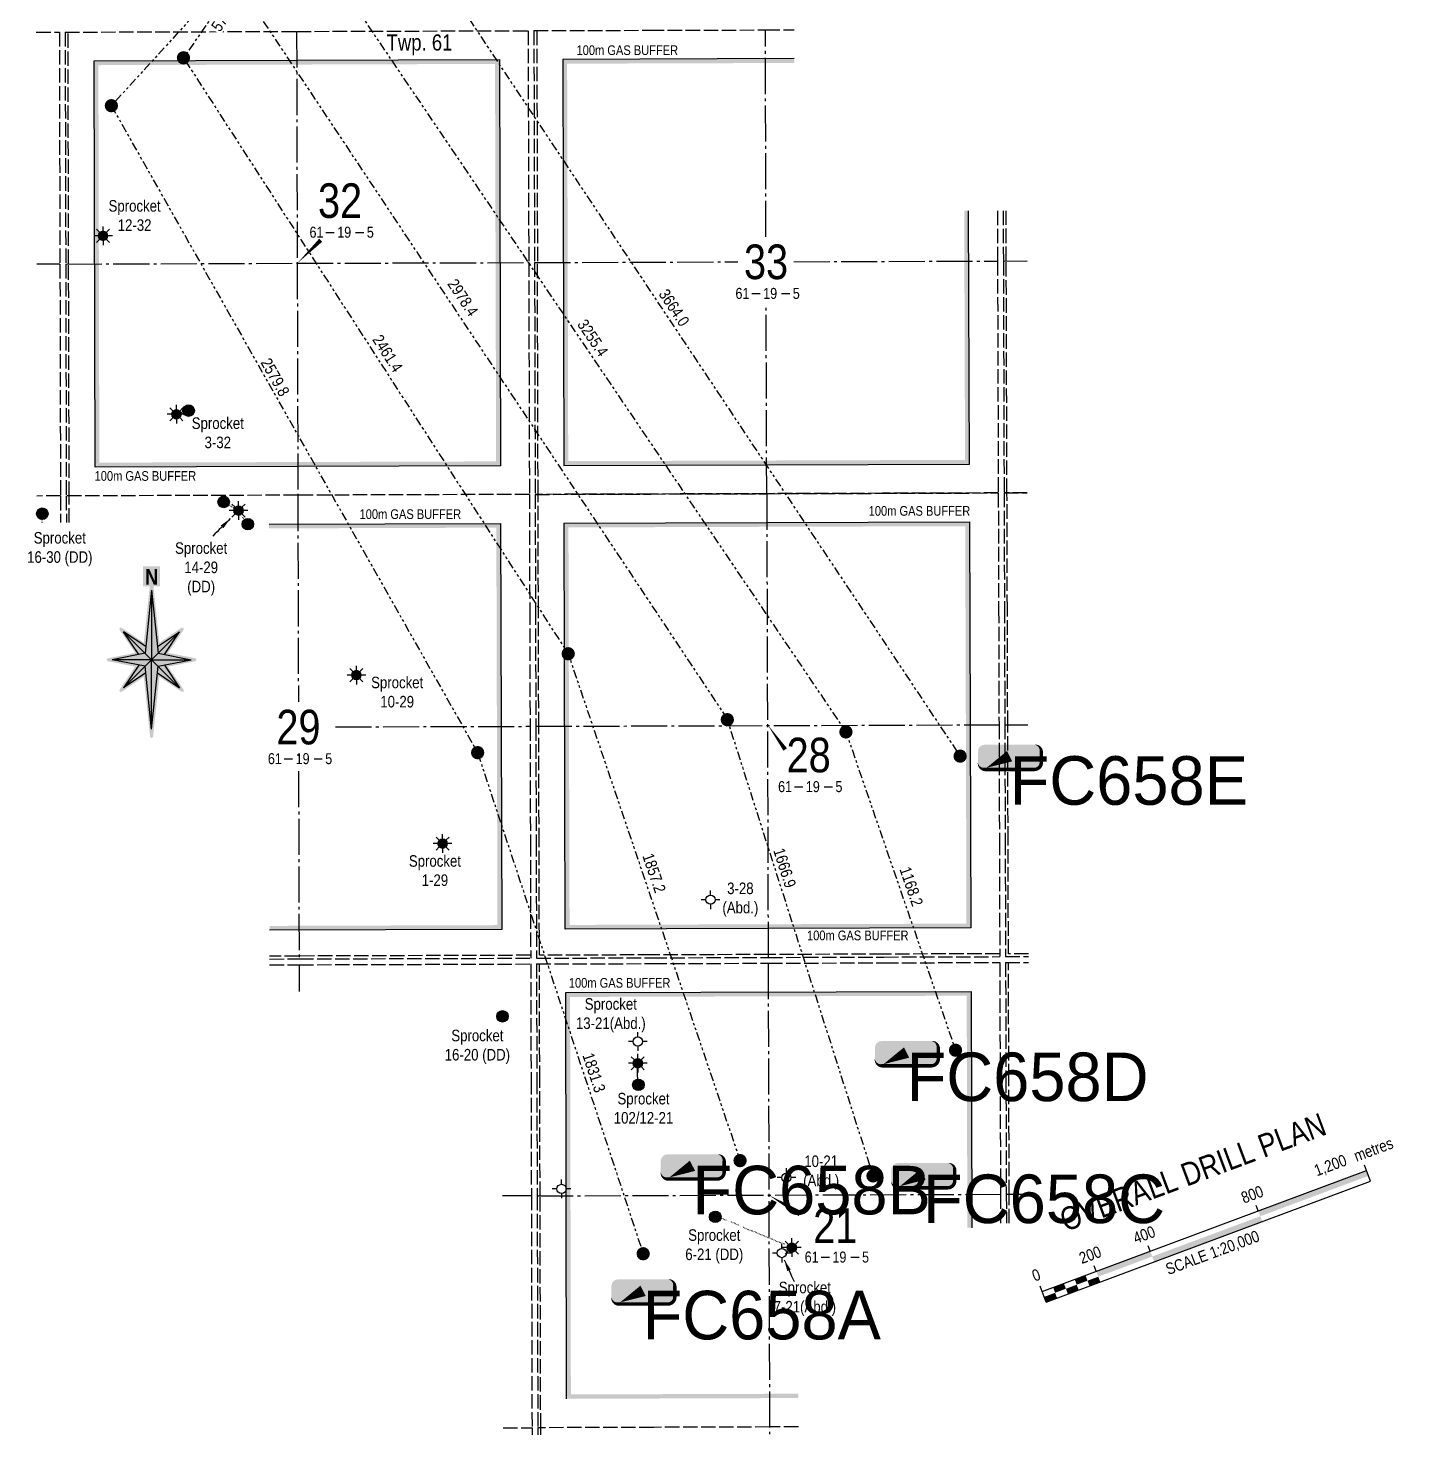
# Model space of a CAD drawing. Extents: x 508832 to 545988, y 6015023 to 6034705.
# Drawn here: x 520816 to 525603, y 6020229 to 6025108 of the extents above; entities that cross this region are included whole.
import ezdxf
from ezdxf.enums import TextEntityAlignment as Align

# ---------------------------------------------------------------- set-up
doc = ezdxf.new("R2018")
doc.units = 0
doc.header["$LTSCALE"] = 5
doc.header["$PDSIZE"] = 0.5
for name, pattern in [('foc-DOT', [1, 0.2, -0.8]), ('foc-DRILLPATH', [14.75, 6, -1.75, 1.75, -1.75, 1.75, -1.75]), ('foc-QUARTERLINE', [33, 25, -3, 2, -3]), ('foc-UNSURVEYED', [12.5, 10, -2.5])]:
    doc.linetypes.add(name, pattern=pattern)
for name, color, linetype in [('10', 1, 'Continuous'), ('9', 3, 'Continuous'), ('ABADATA-DRILL', 8, 'foc-DOT'), ('ABADATA-DRILL-T', 8, 'Continuous'), ('AS-TARGET-GAS', 182, 'Continuous'), ('AS-TARGET-GAS-H', 181, 'Continuous'), ('AS-UNDERLAY-H', 141, 'Continuous'), ('CG-NORTH', 7, 'Continuous'), ('CG-NOTES', 7, 'Continuous'), ('D-TXT', 7, 'Continuous'), ('DETAIL-HZ-Existing', 8, 'foc-DOT'), ('DETAIL-T', 7, 'Continuous'), ('L-2', 7, 'Continuous'), ('L-BD', 7, 'Continuous'), ('L-MON', 1, 'Continuous'), ('L-QSEC', 8, 'foc-QUARTERLINE'), ('L-SECLBL', 7, 'Continuous'), ('L-USEC', 7, 'foc-UNSURVEYED'), ('locations_3657e79d-6321-4', 7, 'Continuous'), ('P-PDRILLPATH', 12, 'foc-DRILLPATH')]:
    doc.layers.add(name, color=color, linetype=linetype)
doc.styles.add('80', font='ARIALN.TTF', dxfattribs={"height": 10})
doc.styles.add('80CG', font='ARIALN.TTF', dxfattribs={"height": 10})
doc.styles.add('80L', font='ARIALN.TTF', dxfattribs={"height": 10})
doc.styles.add('BOLD', font='ARIALNB.TTF')
doc.styles.add('SIMPLEX', font='ARIALN.TTF')
doc.styles.get("Standard").update_dxf_attribs({"font": 'ARIALN.TTF'})
doc.dimstyles.new('Compass 5 000', dxfattribs={"dimscale": 5, "dimtxt": 9, "dimasz": 2, "dimexe": 0.2, "dimexo": 0.0625, "dimgap": 0.5, "dimtad": 0, "dimtih": 1, "dimtoh": 1, "dimzin": 0, "dimdsep": 46, "dimtxsty": '80CG', "dimcen": 0.1, "dimse1": 1, "dimse2": 1, "dimclrd": 256, "dimclrt": 256, "dimaunit": 1, "dimadec": 4, "dimazin": 0, "dimtfac": 0.06, "dimtofl": 0, "dimtmove": 0, "dimatfit": 1, "dimfxl": 0.2, "dimtolj": 1, "dimtzin": 0, "dimlwd": -1, "dimarcsym": 0})

# ---------------------------------------------------------------- blocks, each defined once
blk = doc.blocks.new('L-SECLBL')
at = {"layer": '9', "color": 7}
for p, q in [((-5.1, -27.8), (-12.3, -27.8)), ((20.7, -27.8), (13.5, -27.8))]:
    blk.add_line(p, q, dxfattribs=at)
at = {"layer": '10', "color": 2, "style": 'SIMPLEX'}
blk.add_attdef('SEC', text='', height=30, dxfattribs=at).set_placement((0, 0), align=Align.MIDDLE)
at = {"layer": '10', "color": 5, "style": '80L'}
blk.add_attdef('TWP', text='', height=9.5, dxfattribs=at).set_placement((-14.4, -27.4), align=Align.MIDDLE_RIGHT)
blk.add_attdef('RGE', text='', height=9.5, dxfattribs=at).set_placement((3.6, -27.4), align=Align.MIDDLE_CENTER)
blk.add_attdef('MER', text='', height=9.5, dxfattribs=at).set_placement((23.2, -27.4), align=Align.MIDDLE_LEFT)
blk = doc.blocks.new('Gabd')
for p, q in [((-0.81, 0), (-1.62, 0)), ((0, 0.81), (0, 1.62)), ((1.62, 0), (0.81, 0)), ((0, -0.81), (0, -1.62))]:
    blk.add_line(p, q)
blk.add_circle((0, 0), 0.8)
blk = doc.blocks.new('GAS')
h = blk.add_hatch(color=255)
h.dxf.hatch_style = 1
edge = h.paths.add_edge_path()
edge.add_arc((0, 0), 0.9, 0, 360)
for p, q in [((-0.81, 0), (-1.62, 0)), ((-0.57, 0.57), (-1.14, 1.14)), ((0, 0.81), (0, 1.62)), ((0.57, 0.57), (1.14, 1.14)), ((1.62, 0), (0.81, 0)), ((-0.57, -0.57), (-1.14, -1.14)), ((0, -0.81), (0, -1.62)), ((1.14, -1.14), (0.57, -0.57))]:
    blk.add_line(p, q)
blk.add_circle((0, 0), 0.8)
blk = doc.blocks.new('*U58')
at = {"color": 0}
for p, q in [((-150, 0), (-150, 15)), ((-100, 10), (-100, 15)), ((-50, 10), (-50, 15)), ((50, 10), (50, 15)), ((150.2, 0), (150.2, 15)), ((-150, 10), (150.2, 10)), ((-150, 0), (150.2, 0))]:
    blk.add_line(p, q, dxfattribs=at)
for points in [[(-150, 5), (-140, 5), (-150, 0), (-140, 0)], [(-140, 10), (-130, 10), (-140, 5), (-130, 5)], [(-130, 5), (-120, 5), (-130, 0), (-120, 0)], [(-120, 10), (-110, 10), (-120, 5), (-110, 5)], [(-110, 5), (-100, 5), (-110, 0), (-100, 0)], [(-100, 10), (-50, 10), (-100, 5), (-50, 5)], [(-50, 5), (50, 5), (-50, 0), (50, 0)], [(50, 10), (150.2, 10), (50, 5), (150.2, 5)]]:
    blk.add_solid(points, dxfattribs=at)
at = {"color": 0, "style": '80'}
blk.add_text('metres', height=10, dxfattribs=at).set_placement((162.2, 20), align=Align.CENTER)
at = {"color": 0, "char_height": 10, "style": '80'}
for s, insert, attachment_point in [('0', (-150, 30.2), 2), ('200', (-100, 30.2), 2), ('400', (-50, 30.2), 2), ('800', (50, 30.2), 2), ('1,200', (136.7, 30.2), 3), ('SCALE 1:20,000', (0.1, -5), 2)]:
    blk.add_mtext(s, dxfattribs=dict(at, insert=insert, attachment_point=attachment_point))
blk = doc.blocks.new('NORTH')
h = blk.add_hatch(color=141)
h.dxf.hatch_style = 1
edge = h.paths.add_edge_path()
edge.add_line((-2.5, 97.8), (-11.3, 97.8))
edge.add_line((-11.3, 97.8), (-11.3, 124.5))
edge.add_line((-11.3, 124.5), (11.4, 124.5))
edge.add_line((11.4, 124.5), (11.4, 97.8))
edge.add_line((11.4, 97.8), (2.5, 97.8))
edge.add_line((2.5, 97.8), (10.4, 22.8))
edge.add_line((10.4, 22.8), (39.9, 42.7))
edge.add_arc((41, 41), 2, -34, 124, ccw=False)
edge.add_line((42.7, 39.9), (22, 9.2))
edge.add_line((22, 9.2), (58.3, 2))
edge.add_arc((57.9, 0), 2, -78.6499, 78.6499, ccw=False)
edge.add_line((58.3, -2), (22, -9.2))
edge.add_line((22, -9.2), (42.7, -39.9))
edge.add_arc((41, -41), 2, -124, 34, ccw=False)
edge.add_line((39.9, -42.7), (10.4, -22.8))
edge.add_line((10.4, -22.8), (2, -102.6))
edge.add_arc((0, -102.4), 2, 186, 354, ccw=False)
edge.add_line((-2, -102.6), (-10.4, -22.8))
edge.add_line((-10.4, -22.8), (-39.9, -42.7))
edge.add_arc((-41, -41), 2, 146, 304, ccw=False)
edge.add_line((-42.7, -39.9), (-22, -9.2))
edge.add_line((-22, -9.2), (-58.3, -2))
edge.add_arc((-57.9, 0), 2, 101.3501, 258.6499, ccw=False)
edge.add_line((-58.3, 2), (-22, 9.2))
edge.add_line((-22, 9.2), (-42.7, 39.9))
edge.add_arc((-41, 41), 2, 56, 214, ccw=False)
edge.add_line((-39.9, 42.7), (-10.4, 22.8))
edge.add_line((-10.4, 22.8), (-2.5, 97.8))
at = {"linetype": 'Continuous'}
for points in [[(0, 92.8), (-8.8, 8.8), (0, 0)], [(-37.3, 37.3), (-17, 7.2), (-8.8, 8.8)], [(37.3, 37.3), (7.9, 17.5), (8.8, 8.8)], [(0, 0), (-52.8, 0), (-8.8, -8.8)], [(8.8, 8.8), (0, 0), (52.8, 0)], [(8.8, -8.8), (0, 0), (0, -92.8)], [(-7.9, -17.5), (-8.8, -8.8), (-37.3, -37.3)], [(17, -7.2), (8.8, -8.8), (37.3, -37.3)]]:
    blk.add_hatch(color=14, dxfattribs=at).paths.add_polyline_path(points)
at = {"color": 14, "linetype": 'Continuous'}
for p, q in [((0, 92.8), (-8.8, 8.8)), ((0, 92.8), (0, 0)), ((0, 92.8), (8.8, 8.8)), ((0, 0), (-37.3, 37.3)), ((-17, 7.2), (-37.3, 37.3)), ((-7.9, 17.5), (-37.3, 37.3)), ((0, 0), (37.3, 37.3)), ((7.9, 17.5), (37.3, 37.3)), ((17, 7.2), (37.3, 37.3)), ((-8.8, 8.8), (-52.8, 0)), ((0, 0), (-52.8, 0)), ((0, 0), (-37.3, -37.3)), ((0, 0), (37.3, -37.3)), ((0, -92.8), (0, 0)), ((0, 0), (52.8, 0)), ((8.8, 8.8), (52.8, 0)), ((-8.8, -8.8), (-52.8, 0)), ((-17, -7.2), (-37.3, -37.3)), ((-7.9, -17.5), (-37.3, -37.3)), ((0, -92.8), (-8.8, -8.8)), ((0, -92.8), (8.8, -8.8)), ((7.9, -17.5), (37.3, -37.3)), ((8.8, -8.8), (52.8, 0)), ((16.9, -7), (17, -7.2)), ((17, -7.2), (37.3, -37.3))]:
    blk.add_line(p, q, dxfattribs=at)
at = {"color": 14, "style": 'BOLD'}
blk.add_text('N', height=21.1, dxfattribs=at).set_placement((0, 110.6), align=Align.MIDDLE_CENTER)
blk = doc.blocks.new('BH-Existing')
at = {"layer": 'DETAIL-HZ-Existing'}
h = blk.add_hatch(color=256, dxfattribs=at)
h.dxf.hatch_style = 1
edge = h.paths.add_edge_path()
edge.add_arc((0, 0), 0.5, 0, 360)
at = {"layer": 'AS-UNDERLAY-H'}
blk.add_circle((0, 0), 0.5, dxfattribs=at)
blk = doc.blocks.new('plbh')
at = {"layer": 'L-MON'}
h = blk.add_hatch(color=255, dxfattribs=at)
h.dxf.hatch_style = 1
edge = h.paths.add_edge_path()
edge.add_arc((0, 0), 1.16, 0, 360)
h = blk.add_hatch(color=256, dxfattribs=at)
h.dxf.hatch_style = 1
h.paths.add_polyline_path([(0.96, 0, 1), (-0.96, 0, 1)])
h.paths.add_polyline_path([(0.91, 0, 1), (-0.91, 0, 1)], flags=16)
h = blk.add_hatch(color=256, dxfattribs=at)
h.dxf.hatch_style = 1
h.paths.add_polyline_path([(0.45, 0, 1), (-0.45, 0, 1)])
h.paths.add_polyline_path([(0.4, 0, 1), (-0.4, 0, 1)], flags=16)
at = {"layer": 'L-MON', "color": 240}
for radius in [0.96, 0.91, 0.45, 0.4]:
    blk.add_circle((0, 0), radius, dxfattribs=at)
blk = doc.blocks.new('*U79')
h = blk.add_hatch(color=254)
edge = h.paths.add_edge_path()
edge.add_line((-21.5, -11.5), (21.5, -11.5))
edge.add_arc((21.5, -5.5), 6, 270, 360)
edge.add_line((27.5, -5.5), (27.5, 4))
edge.add_arc((21.5, 4), 6, 0, 90)
edge.add_line((21.5, 10), (-21.5, 10))
edge.add_arc((-21.5, 4), 6, 90, 180)
edge.add_line((-27.5, 4), (-27.5, -5.5))
edge.add_arc((-21.5, -5.5), 6, 180, 270)
at = {"color": 1, "flags": 128}
blk.add_lwpolyline([(-21.5, -11.5, 3, 3, 0), (21.5, -11.5, 3, 3, 0.414214), (27.5, -5.5, 3, 3, 0), (27.5, 4, 3, 0, 0.414214), (21.5, 10, 0, 0, 0), (-21.5, 10, 0, 0, 0.414214), (-27.5, 4, 0, 0, 0), (-27.5, -5.5, 0, 3, 0.414214)], format="xyseb", close=True, dxfattribs=at)
blk.add_lwpolyline([(-20, -10.1, 0, 10, 0), (0, 0, 5, 5, 0)], format="xyseb", dxfattribs=at)
at = {"color": 1, "lineweight": 30, "flags": 104}
blk.add_attdef('ENTER_TEXT', text='', height=10, dxfattribs=at).set_placement((-0.3, 0), align=Align.MIDDLE_CENTER)

msp = doc.modelspace()

# ---------------------------------------------------------------- hatches: boundary and pattern name
at = {"layer": 'AS-TARGET-GAS-H'}
h = msp.add_hatch(color=256, dxfattribs=at)
h.dxf.hatch_style = 1
h.paths.add_polyline_path([(521062.638, 6023601.133), (521059.243, 6024979.576), (522434.562, 6024983.932), (522438.446, 6023605.315), (521062.639, 6023600.901), (521047.684, 6023585.861), (522453.48, 6023590.371), (522449.512, 6024998.972), (521044.214, 6024994.521), (521047.683, 6023586.021)])
h = msp.add_hatch(color=256, dxfattribs=at)
h.dxf.hatch_style = 1
h.paths.add_polyline_path([(523472.169, 6024987.217), (522684.546, 6024984.724), (522688.428, 6023606.116), (524064.232, 6023610.528), (524061.492, 6024474.407), (524076.484, 6024474.455), (524079.271, 6023595.584), (522673.478, 6023591.076), (522669.512, 6024999.668), (523472.121, 6025002.209)])
h = msp.add_hatch(color=256, dxfattribs=at)
h.dxf.hatch_style = 1
h.paths.add_polyline_path([(521651.262, 6023372.968), (522439.094, 6023375.446), (522441.036, 6022686.176), (522442.979, 6021996.821), (521652.695, 6021994.253), (521652.734, 6021979.261), (522458.013, 6021981.878), (522456.027, 6022686.219), (522454.043, 6023390.485), (521651.215, 6023387.96)])
h = msp.add_hatch(color=256, dxfattribs=at)
h.dxf.hatch_style = 1
h.paths.add_polyline_path([(522689.075, 6023376.241), (524064.961, 6023380.653), (524069.331, 6022002.102), (522692.96, 6021997.633)], flags=16)
h.paths.add_polyline_path([(522674.041, 6023391.184), (524079.905, 6023395.693), (524084.37, 6021987.159), (522678.011, 6021982.592)])
h = msp.add_hatch(color=256, dxfattribs=at)
h.dxf.hatch_style = 1
h.paths.add_polyline_path([(524072.35, 6020947.25), (524087.342, 6020947.299), (524085.032, 6021767.169), (522679.734, 6021762.718), (522682.598, 6020354.003), (523485.981, 6020356.642), (523485.932, 6020371.634), (522697.548, 6020369.044), (522694.763, 6021747.774), (524070.082, 6021752.129)])

# ---------------------------------------------------------------- linework, layer by layer
at = {"layer": 'ABADATA-DRILL', "flags": 128}
for points in [[(521329.764, 6023768.573), (521329.764, 6023768.573), (521329.914, 6023768.544), (521330.344, 6023768.485), (521331.124, 6023768.737), (521331.863, 6023769.009), (521332.063, 6023768.969), (521331.884, 6023768.709), (521331.624, 6023768.538), (521331.425, 6023768.438), (521330.836, 6023767.996), (521330.597, 6023767.616), (521330.168, 6023767.234), (521329.809, 6023766.844), (521329.789, 6023766.784), (521329.809, 6023766.654), (521329.819, 6023766.654), (521329.609, 6023766.693), (521329.469, 6023766.703), (521329.389, 6023766.693), (521329.129, 6023766.582), (521329.099, 6023766.562), (521328.979, 6023766.501), (521328.91, 6023766.481), (521328.78, 6023766.491), (521328.709, 6023766.601), (521328.729, 6023766.631), (521328.759, 6023766.791), (521328.638, 6023767.081), (521328.377, 6023767.42), (521328.317, 6023767.5), (521328.146, 6023767.759), (521328.116, 6023767.799), (521328.056, 6023767.909), (521327.996, 6023768.009), (521327.935, 6023768.129), (521327.564, 6023768.658), (521327.414, 6023768.797), (521327.303, 6023769.027), (521327.222, 6023769.317), (521327.182, 6023769.537), (521327.172, 6023769.607), (521327.171, 6023769.697), (521327.371, 6023769.937), (521327.471, 6023770.018), (521327.63, 6023770.218), (521327.849, 6023770.529), (521327.869, 6023770.559), (521328.009, 6023770.769), (521328.028, 6023770.849), (521328.168, 6023771.189), (521328.197, 6023771.239), (521328.277, 6023771.37), (521328.357, 6023771.49), (521328.516, 6023771.83), (521328.556, 6023771.94), (521328.665, 6023772.251), (521328.695, 6023772.341), (521329.034, 6023772.682), (521329.473, 6023772.873), (521329.593, 6023772.923), (521329.603, 6023772.933), (521329.703, 6023772.943), (521329.953, 6023772.984), (521330.063, 6023773.024), (521330.193, 6023773.095), (521330.333, 6023772.975), (521330.554, 6023772.625), (521331.086, 6023771.797), (521331.106, 6023771.777), (521331.808, 6023770.839), (521331.949, 6023770.649), (521332.129, 6023770.519), (521332.459, 6023770.46), (521332.93, 6023770.441), (521333.459, 6023770.453), (521334.019, 6023770.514), (521334.589, 6023770.606), (521335.189, 6023770.717), (521335.858, 6023770.869), (521336.588, 6023771.111), (521337.387, 6023771.423), (521337.487, 6023771.463), (521338.236, 6023771.795), (521339.095, 6023772.167), (521339.864, 6023772.509), (521340.593, 6023772.881), (521341.372, 6023773.343), (521342.231, 6023773.855), (521343.21, 6023774.338), (521344.229, 6023774.73), (521345.228, 6023775.103), (521345.857, 6023775.344), (521346.956, 6023775.737), (521348.165, 6023776.2), (521349.493, 6023776.754), (521350.942, 6023777.327), (521352.481, 6023777.891), (521354.089, 6023778.415), (521355.728, 6023778.84), (521357.327, 6023779.164), (521358.857, 6023779.448), (521360.326, 6023779.731), (521361.725, 6023780.045), (521363.014, 6023780.388), (521364.203, 6023780.711), (521365.113, 6023780.964), (521365.293, 6023781.014), (521366.262, 6023781.316), (521367.141, 6023781.569), (521367.951, 6023781.791), (521368.26, 6023781.872), (521368.66, 6023781.983), (521369.29, 6023782.114), (521369.82, 6023782.186), (521370.04, 6023782.206), (521370.27, 6023782.227), (521370.9, 6023782.218), (521371.08, 6023782.189), (521371.25, 6023782.129), (521371.43, 6023782.03), (521371.56, 6023781.92), (521371.641, 6023781.85), (521371.931, 6023781.611), (521372.172, 6023781.412)], [(520864.378, 6023392.753), (520864.382, 6023392.991), (520864.552, 6023397.241), (520864.742, 6023401.272), (520864.833, 6023404.882), (520864.875, 6023408.002), (520864.909, 6023410.682), (520864.911, 6023413.912), (520864.914, 6023416.522), (520864.808, 6023419.212), (520864.797, 6023419.362), (520864.789, 6023422.882), (520864.886, 6023423.852)], [(521545.172, 6023434.703), (521545.152, 6023434.733), (521545.031, 6023434.912), (521544.63, 6023435.442), (521544.209, 6023435.92), (521543.186, 6023436.928), (521541.904, 6023437.794), (521540.512, 6023438.351), (521539.221, 6023438.857), (521538.019, 6023439.574), (521536.877, 6023440.381), (521535.595, 6023441.088), (521534.244, 6023441.655), (521532.892, 6023442.141), (521531.491, 6023442.627), (521529.96, 6023443.233), (521528.438, 6023443.929), (521527.006, 6023444.686), (521525.544, 6023445.532), (521524.091, 6023446.438), (521522.649, 6023447.365), (521521.026, 6023448.32), (521519.143, 6023449.465), (521517.11, 6023450.79), (521515.107, 6023452.115), (521513.013, 6023453.54), (521510.729, 6023455.104), (521508.305, 6023456.677), (521505.951, 6023458.151), (521503.207, 6023459.824), (521500.873, 6023461.088), (521493.694, 6023464.71)], [(521545.172, 6023434.703), (521545.142, 6023434.733), (521545.051, 6023434.843), (521544.901, 6023435.022), (521544.69, 6023435.262), (521544.67, 6023435.272), (521544.43, 6023435.441), (521544.19, 6023435.4), (521544.02, 6023435.24), (521543.971, 6023435.15), (521543.821, 6023434.869), (521543.742, 6023434.699), (521543.483, 6023434.218), (521543.174, 6023433.748), (521542.815, 6023433.297), (521542.446, 6023432.916), (521542.397, 6023432.866), (521541.988, 6023432.415), (521541.619, 6023431.934), (521541.29, 6023431.433), (521541.081, 6023431.032), (521541.002, 6023430.892), (521540.633, 6023430.381), (521540.144, 6023429.92), (521539.535, 6023429.508), (521538.946, 6023429.217), (521538.806, 6023429.146), (521538.137, 6023428.845), (521537.598, 6023428.593), (521537.208, 6023428.412), (521536.998, 6023428.302), (521536.958, 6023428.282), (521536.779, 6023428.231), (521536.609, 6023428.251), (521536.468, 6023428.34), (521536.358, 6023428.48), (521536.338, 6023428.51), (521536.287, 6023428.73), (521536.327, 6023429), (521536.476, 6023429.31), (521536.675, 6023429.611), (521536.715, 6023429.671), (521536.923, 6023430.191), (521537.042, 6023430.942), (521537.069, 6023431.932), (521537.016, 6023432.952), (521536.996, 6023433.152), (521536.883, 6023434.391), (521536.75, 6023435.531), (521536.597, 6023436.581), (521536.455, 6023437.39), (521536.434, 6023437.52), (521536.232, 6023438.31), (521535.981, 6023438.909), (521535.7, 6023439.328), (521535.419, 6023439.538), (521535.369, 6023439.558), (521535.079, 6023439.757), (521534.888, 6023440.016), (521534.797, 6023440.326), (521534.796, 6023440.626), (521534.796, 6023440.686), (521534.855, 6023441.046), (521534.955, 6023441.376), (521535.084, 6023441.667), (521535.213, 6023441.887), (521535.243, 6023441.927), (521535.283, 6023442.027), (521535.653, 6023441.808), (521535.724, 6023441.748), (521536.285, 6023441.13), (521536.677, 6023440.571), (521538.062, 6023438.494), (521538.955, 6023437.207), (521539.979, 6023435.739), (521542.337, 6023432.576), (521544.796, 6023429.312), (521546.301, 6023427.336), (521548.549, 6023424.382), (521550.686, 6023421.547), (521553.244, 6023418.364), (521555.783, 6023415.17), (521557.96, 6023412.446), (521560.066, 6023409.951), (521562.012, 6023407.576), (521564.109, 6023405.032), (521566.336, 6023402.288), (521568.373, 6023399.663), (521570.129, 6023397.368), (521571.554, 6023395.461), (521572.658, 6023393.964), (521573.51, 6023392.866), (521574.182, 6023392.078), (521574.724, 6023391.509), (521575.175, 6023391.091), (521575.546, 6023390.771), (521575.836, 6023390.532), (521576.127, 6023390.363), (521576.407, 6023390.234), (521576.708, 6023390.124), (521577.018, 6023389.985), (521577.368, 6023389.746), (521577.63, 6023389.337), (521577.602, 6023388.377), (521577.395, 6023387.406)], [(523463.586, 6020878.271), (523463.526, 6020878.221), (523463.238, 6020877.47), (523463.19, 6020877.07), (523462.631, 6020876.748), (523462.28, 6020876.927), (523462.048, 6020877.467), (523462.056, 6020878.187), (523462.344, 6020878.948), (523462.822, 6020879.669), (523463.14, 6020880.32), (523463.458, 6020880.901), (523463.906, 6020881.502), (523464.594, 6020882.234), (523465.731, 6020883.108), (523466.638, 6020884.36), (523466.474, 6020885.49), (523466.384, 6020885.53), (523466.264, 6020885.589), (523465.964, 6020885.648), (523465.464, 6020885.717), (523464.803, 6020885.905), (523464.082, 6020886.113), (523463.382, 6020886.271), (523462.642, 6020886.348), (523461.842, 6020886.316), (523460.892, 6020886.183), (523459.852, 6020886.08), (523458.703, 6020886.057), (523457.492, 6020886.093), (523456.252, 6020886.129), (523454.852, 6020886.205), (523453.342, 6020886.35), (523451.731, 6020886.616), (523450.08, 6020886.991), (523448.308, 6020887.445), (523446.507, 6020888.01), (523444.605, 6020888.704), (523442.653, 6020889.378), (523440.561, 6020889.992), (523438.459, 6020890.576), (523436.367, 6020891.189), (523434.205, 6020891.883), (523432.073, 6020892.616), (523429.91, 6020893.39), (523427.748, 6020894.103), (523425.366, 6020894.826), (523422.854, 6020895.629), (523420.081, 6020896.54), (523417.088, 6020897.571), (523414.054, 6020898.792), (523407.696, 6020901.603), (523401.598, 6020904.265), (523395.69, 6020906.817), (523389.872, 6020909.38), (523384.194, 6020911.892), (523378.667, 6020914.326), (523373.36, 6020916.63), (523368.334, 6020918.585), (523365.752, 6020919.467), (523363.209, 6020920.299), (523360.486, 6020921.211), (523357.453, 6020922.442), (523354.358, 6020923.903), (523351.174, 6020925.453), (523348.109, 6020926.934), (523345.015, 6020928.415), (523342.09, 6020929.786), (523339.307, 6020931.098), (523336.653, 6020932.31), (523334.04, 6020933.432), (523331.276, 6020934.473), (523328.414, 6020935.385), (523325.541, 6020936.166), (523322.839, 6020936.808), (523320.127, 6020937.47), (523317.315, 6020938.331), (523314.301, 6020939.542), (523311.267, 6020940.973), (523304.967, 6020944.074), (523298.979, 6020946.996), (523292.739, 6020950.027), (523286.551, 6020952.959), (523280.252, 6020955.78), (523274.104, 6020958.561), (523271.079, 6020959.962), (523268.195, 6020961.274), (523265.402, 6020962.435), (523262.659, 6020963.487), (523259.936, 6020964.489), (523257.223, 6020965.501), (523254.49, 6020966.533), (523251.827, 6020967.485), (523249.344, 6020968.377), (523247.021, 6020969.23), (523244.869, 6020970.014), (523242.737, 6020970.787), (523240.684, 6020971.551), (523238.662, 6020972.315), (523234.758, 6020973.813), (523231.053, 6020975.212), (523227.469, 6020976.571), (523224.115, 6020977.901), (523220.921, 6020979.172), (523217.938, 6020980.353), (523215.285, 6020981.345), (523212.992, 6020982.148), (523211.06, 6020982.822), (523209.389, 6020983.367), (523207.967, 6020983.813), (523206.806, 6020984.099), (523205.896, 6020984.306), (523205.115, 6020984.494), (523204.485, 6020984.582), (523204.185, 6020984.621), (523202.864, 6020984.877), (523201.954, 6020985.055), (523201.203, 6020985.242), (523200.552, 6020985.44), (523199.972, 6020985.549), (523199.392, 6020985.567), (523198.712, 6020985.455), (523198.323, 6020985.324)]]:
    msp.add_lwpolyline(points, dxfattribs=at)
at = {"layer": 'ABADATA-DRILL', "linetype": 'Continuous', "flags": 128}
msp.add_lwpolyline([(522929.459, 6021517.77), (522929.459, 6021517.77), (522929.209, 6021517.769), (522927.549, 6021517.584), (522925.92, 6021517.469), (522924.27, 6021517.345), (522923.202, 6021516.722), (522922.804, 6021515.81), (522922.237, 6021514.779), (522922.22, 6021513.839), (522922.752, 6021513.32), (522922.982, 6021513.241), (522923.251, 6021513.652), (522923.728, 6021514.463), (522923.795, 6021515.753), (522923.299, 6021517.692), (522923.242, 6021519.992), (522923.73, 6021520.743), (522924.457, 6021521.645), (522924.556, 6021522.105), (522924.116, 6021522.264), (522924.056, 6021522.294), (522923.965, 6021522.674), (522924.004, 6021522.704), (522924.075, 6021522.534), (522924.115, 6021522.404), (522924.166, 6021522.174), (522924.217, 6021521.854), (522924.308, 6021521.485), (522924.419, 6021521.015), (522924.571, 6021520.455), (522924.803, 6021519.736), (522925.126, 6021518.817), (522925.509, 6021517.778), (522925.852, 6021516.709), (522926.125, 6021515.64), (522926.481, 6021513.471), (522926.747, 6021511.482), (522927.063, 6021509.563), (522927.288, 6021507.543), (522927.424, 6021505.694), (522927.559, 6021503.924), (522927.585, 6021501.944), (522927.501, 6021499.734), (522927.358, 6021497.394), (522927.264, 6021495.063), (522927.241, 6021492.743), (522927.188, 6021490.443), (522927.164, 6021488.193), (522927.231, 6021486.043), (522927.337, 6021483.933), (522927.556, 6021480.854), (522927.724, 6021477.884), (522927.823, 6021474.755), (522927.932, 6021471.645), (522928.061, 6021468.575), (522928.2, 6021465.506), (522928.338, 6021462.716), (522928.493, 6021460.837), (522928.659, 6021459.077), (522928.681, 6021458.297), (522928.653, 6021457.657), (522928.634, 6021457.207), (522928.615, 6021456.847), (522928.616, 6021456.397), (522928.708, 6021455.857), (522928.85, 6021455.248), (522929.002, 6021454.568), (522929.184, 6021453.899), (522929.415, 6021453.279), (522929.607, 6021452.69), (522929.779, 6021452.08), (522929.981, 6021451.451), (522930.142, 6021450.821), (522930.264, 6021450.192), (522930.438, 6021448.942), (522930.51, 6021448.332), (522930.601, 6021447.833), (522930.965, 6021446.434), (522931.066, 6021446.094), (522931.168, 6021445.604), (522931.685, 6021443.146)], dxfattribs=at)
at = {"layer": 'AS-TARGET-GAS', "flags": 128}
for points in [[(521047.684, 6023585.861), (521044.214, 6024994.521), (522449.512, 6024998.972), (522453.48, 6023590.371)], [(522674.041, 6023391.184), (524079.905, 6023395.693), (524084.37, 6021987.159), (522678.011, 6021982.592)]]:
    msp.add_lwpolyline(points, close=True, dxfattribs=at)
for points in [[(523472.121, 6025002.209), (522669.512, 6024999.668), (522673.478, 6023591.076), (524079.271, 6023595.584), (524076.484, 6024474.455)], [(521651.215, 6023387.96), (522454.043, 6023390.485), (522456.027, 6022686.219), (522458.013, 6021981.878), (521652.734, 6021979.261)], [(522682.598, 6020354.003), (522679.734, 6021762.718), (524085.032, 6021767.169), (524087.342, 6020947.299)]]:
    msp.add_lwpolyline(points, dxfattribs=at)
at = {"layer": 'L-QSEC'}
for p, q in [((521746.597, 6025096.694), (521748.722, 6024292.424)), ((520946.006, 6024289.859), (521748.722, 6024292.424)), ((521748.722, 6024292.424), (522551.442, 6024294.989)), ((521748.722, 6024292.424), (521750.847, 6023488.17))]:
    msp.add_line(p, q, dxfattribs=at)
at = {"layer": 'L-QSEC', "flags": 128}
for points in [[(523374.007, 6024384.478), (523371.859, 6025101.839)], [(523470.139, 6024297.913), (524176.983, 6024300.169)], [(524197.089, 6024300.233), (524279.441, 6024300.496)], [(520925.897, 6024289.809), (520846.06, 6024289.556)], [(522571.551, 6024295.046), (523276.992, 6024297.297)], [(523376.675, 6023493.384), (523374.712, 6024149.136)], [(521750.847, 6023488.17), (521752.74, 6022771.709)], [(523376.675, 6023493.384), (523381.488, 6021884.931)], [(522576.079, 6022686.565), (524182.082, 6022691.746)], [(524202.188, 6022691.81), (524282.028, 6022692.068)], [(521881.251, 6022684.323), (522555.973, 6022686.5)], [(521753.23, 6022585.975), (521753.236, 6022583.963)], [(521753.377, 6022530.547), (521755.096, 6021879.647)], [(523381.549, 6021864.825), (523381.788, 6021784.984)], [(523381.549, 6021864.825), (523383.956, 6021060.596)], [(523381.549, 6021864.825), (523386.445, 6020231.251)], [(521755.149, 6021859.541), (521755.395, 6021766.652)], [(522560.562, 6021057.905), (522460.662, 6021057.579)], [(522580.669, 6021057.971), (524187.243, 6021063.221)], [(524207.349, 6021063.284), (524287.189, 6021063.545)]]:
    msp.add_lwpolyline(points, dxfattribs=at)
at = {"layer": 'L-SECLBL', "flags": 128}
for points in [[(521748.722, 6024292.424, 0, 15, 0), (521830.082, 6024372.388, 0, 0, 0)], [(523379.964, 6022691.803, 0, 14.992, 0), (523440.68, 6022606.005, 0, 0, 0)], [(523383.956, 6021060.596, 0, 19.984, 0), (523492.386, 6020996.06, 0, 0, 0)]]:
    msp.add_lwpolyline(points, format="xyseb", dxfattribs=at)
at = {"layer": 'L-USEC'}
for p, q in [((520844.076, 6025093.835), (520923.913, 6025094.087)), ((520923.913, 6025094.087), (520925.897, 6024289.809)), ((520944.022, 6025094.15), (521746.597, 6025096.694)), ((520944.022, 6025094.15), (520946.006, 6024289.859)), ((520956.055, 6024289.906), (520954.072, 6025094.182)), ((521746.597, 6025096.694), (522549.176, 6025099.234)), ((522549.176, 6025099.234), (522551.442, 6024294.989)), ((522569.285, 6025099.297), (522970.565, 6025100.568)), ((522569.285, 6025099.297), (522571.551, 6024295.046)), ((522579.34, 6025099.309), (522581.606, 6024295.074)), ((522970.565, 6025100.568), (523371.859, 6025101.839)), ((523371.859, 6025101.839), (523471.805, 6025102.155)), ((524176.43, 6024474.775), (524176.983, 6024300.169)), ((524196.536, 6024474.84), (524197.089, 6024300.233)), ((524207.144, 6024300.265), (524206.591, 6024474.872)), ((524176.983, 6024300.169), (524179.534, 6023495.959)), ((524197.089, 6024300.233), (524199.64, 6023496.023)), ((524209.693, 6023496.055), (524207.144, 6024300.265)), ((520925.897, 6024289.809), (520927.88, 6023485.532)), ((520946.003, 6024289.859), (520947.986, 6023485.596)), ((520958.038, 6023485.628), (520956.055, 6024289.906)), ((522551.442, 6024294.989), (522553.708, 6023490.745)), ((522571.548, 6024295.046), (522573.814, 6023490.802)), ((520927.88, 6023485.532), (520846.147, 6023485.27)), ((520927.88, 6023485.532), (520928.108, 6023392.956)), ((521750.847, 6023488.17), (520947.986, 6023485.596)), ((520947.986, 6023485.596), (520948.214, 6023393.021)), ((520958.267, 6023393.053), (520958.038, 6023485.628)), ((522553.708, 6023490.745), (521750.847, 6023488.17)), ((522975.238, 6023492.097), (522573.814, 6023490.81)), ((522573.814, 6023490.81), (522975.238, 6023492.097)), ((522573.814, 6023490.802), (522574.947, 6023088.679)), ((523376.675, 6023493.384), (522975.238, 6023492.097)), ((522975.238, 6023492.097), (523376.675, 6023493.384)), ((523778.105, 6023494.672), (523376.675, 6023493.384)), ((523376.675, 6023493.384), (523778.105, 6023494.672)), ((524179.534, 6023495.959), (523778.105, 6023494.672)), ((523778.105, 6023494.672), (524179.534, 6023495.959)), ((524179.534, 6023495.959), (524180.808, 6023093.853)), ((524199.64, 6023496.023), (524279.48, 6023496.279)), ((524279.48, 6023496.279), (524199.64, 6023496.023)), ((524199.64, 6023496.022), (524200.914, 6023093.917)), ((524210.966, 6023093.951), (524209.693, 6023496.055)), ((522574.947, 6023088.679), (522576.079, 6022686.557)), ((524180.808, 6023093.853), (524182.082, 6022691.746)), ((524200.914, 6023093.917), (524202.188, 6022691.81)), ((524212.241, 6022691.843), (524210.966, 6023093.951)), ((524182.082, 6022691.746), (524183.358, 6022289.637)), ((524202.188, 6022691.81), (524203.464, 6022289.701)), ((524213.515, 6022289.736), (524212.241, 6022691.843)), ((522555.973, 6022686.5), (522557.107, 6022284.373)), ((522576.079, 6022686.557), (522577.214, 6022284.43)), ((522587.266, 6022284.471), (522586.132, 6022686.597)), ((522557.107, 6022284.373), (522558.24, 6021882.256)), ((522577.214, 6022284.43), (522578.346, 6021882.322)), ((522588.37, 6021892.407), (522587.266, 6022284.471)), ((524183.358, 6022289.637), (524184.633, 6021887.537)), ((524203.464, 6022289.701), (524204.739, 6021887.603)), ((524214.758, 6021897.688), (524213.515, 6022289.736)), ((521755.07, 6021889.699), (521652.969, 6021889.368)), ((521652.995, 6021879.315), (521755.096, 6021879.647)), ((522558.212, 6021892.309), (521755.07, 6021889.699)), ((521755.096, 6021879.647), (522558.24, 6021882.256)), ((521755.149, 6021859.541), (522558.297, 6021862.15)), ((521755.149, 6021859.541), (522558.297, 6021862.15)), ((522558.297, 6021862.15), (522559.43, 6021460.028)), ((522578.346, 6021882.322), (522979.904, 6021883.626)), ((522578.403, 6021862.216), (522979.969, 6021863.52)), ((522578.403, 6021862.207), (522579.536, 6021460.085)), ((522979.882, 6021893.68), (522588.37, 6021892.407)), ((522589.588, 6021460.127), (522588.455, 6021862.248)), ((523381.458, 6021894.983), (522979.882, 6021893.68)), ((522979.904, 6021883.626), (523381.483, 6021884.931)), ((522979.969, 6021863.52), (523381.549, 6021864.825)), ((523783.029, 6021896.287), (523381.458, 6021894.983)), ((523381.483, 6021884.931), (523783.056, 6021886.234)), ((523381.549, 6021864.825), (523783.122, 6021866.128)), ((524184.601, 6021897.589), (523783.029, 6021896.287)), ((523783.056, 6021886.234), (524184.633, 6021887.537)), ((523783.122, 6021866.128), (524184.696, 6021867.431)), ((524184.696, 6021867.431), (524185.969, 6021465.326)), ((524204.739, 6021887.603), (524284.576, 6021887.862)), ((524204.802, 6021867.497), (524284.64, 6021867.756)), ((524204.802, 6021867.497), (524206.075, 6021465.39)), ((524284.545, 6021897.915), (524214.758, 6021897.688)), ((524216.128, 6021465.426), (524214.854, 6021867.529)), ((521653.047, 6021859.209), (521755.149, 6021859.541)), ((521653.047, 6021859.21), (521755.149, 6021859.541)), ((522559.43, 6021460.028), (522560.562, 6021057.905)), ((522579.536, 6021460.085), (522580.669, 6021057.962)), ((522590.721, 6021058.003), (522589.588, 6021460.127)), ((524185.969, 6021465.326), (524187.243, 6021063.221)), ((524206.075, 6021465.39), (524207.349, 6021063.284)), ((524217.402, 6021063.319), (524216.128, 6021465.426)), ((522560.562, 6021057.905), (522562.828, 6020253.663)), ((522580.669, 6021057.962), (522582.934, 6020253.719)), ((524187.243, 6021063.221), (524187.56, 6020963.275)), ((524207.349, 6021063.284), (524207.666, 6020963.341)), ((524217.719, 6020963.374), (524217.402, 6021063.319)), ((522463.002, 6020253.33), (522562.828, 6020253.663)), ((522562.828, 6020253.663), (522562.898, 6020228.928)), ((522984.643, 6020255.049), (522582.934, 6020253.729)), ((522582.934, 6020253.719), (522583.004, 6020228.985)), ((522593.056, 6020229.014), (522592.986, 6020253.762)), ((523386.364, 6020256.367), (522984.643, 6020255.049)), ((523486.31, 6020256.696), (523386.364, 6020256.367))]:
    msp.add_line(p, q, dxfattribs=at)
for points in [[(522583.867, 6023490.842), (522581.601, 6024295.085)], [(522553.708, 6023490.745), (522554.841, 6023088.623), (522555.973, 6022686.5)], [(522586.132, 6022686.597), (522585, 6023088.721), (522583.867, 6023490.842)], [(522592.986, 6020253.762), (522590.721, 6021058.003)]]:
    msp.add_lwpolyline(points, dxfattribs=at)
at = {"layer": 'locations_3657e79d-6321-4', "linetype": 'Continuous'}
msp.add_point((522931.692, 6021443.116), dxfattribs=at)
at = {"layer": 'P-PDRILLPATH', "flags": 128}
for points in [[(522017.314, 6025631.018), (524047.273, 6022583.069)], [(521685.403, 6025476.187), (521104.31, 6024839.057)], [(521683.684, 6025480.794), (521354.31, 6025005.048), (522688.286, 6022938.089), (523284.263, 6021180.126)], [(521828.312, 6025362.029), (523651.277, 6022667.076), (524031.261, 6021563.095)], [(521590.311, 6025193.038), (523238.28, 6022714.084), (523745.258, 6021127.115)], [(521104.31, 6024839.057), (522374.284, 6022595.107), (522948.262, 6020857.144)]]:
    msp.add_lwpolyline(points, dxfattribs=at)

# ---------------------------------------------------------------- block references
at = {"layer": 'ABADATA-DRILL-T'}
for name, p, xscale, yscale, zscale in [('GAS', (521075.348, 6024387.733), 19.98920402686498, 19.98920402686498, 19.98920402686498), ('GAS', (521329.764, 6023768.573), 19.989254, 19.989254, 19.989254), ('GAS', (521545.167, 6023434.702), 20, 20, 20), ('GAS', (521953.777, 6022864.092), 19.98425668649989, 19.98425668649989, 19.98425668649989), ('GAS', (522252.783, 6022279.752), 19.989254, 19.989254, 19.989254), ('Gabd', (523181.875, 6022085.121), 19.99499999999989, 19.99499999999989, 19.99499999999989), ('Gabd', (522929.436, 6021593.208), 20, 20, 20), ('GAS', (522929.459, 6021517.77), 19.989254, 19.989254, 19.989254), ('Gabd', (523444.755, 6021121.126), 20, 20, 20), ('Gabd', (522665.337, 6021081.961), 20, 20, 20), ('Gabd', (523429.142, 6020859.475), 20, 20, 20), ('GAS', (523463.586, 6020878.271), 20, 20, 2)]:
    msp.add_blockref(name, p, dxfattribs=dict(at, xscale=xscale, yscale=yscale, zscale=zscale))
at = {"layer": 'CG-NORTH', "xscale": 2.598596523492436, "yscale": 2.598596523492436, "zscale": 2.598596523492436}
msp.add_blockref('NORTH', (521243.783, 6022917.382), dxfattribs=at)
at = {"layer": 'CG-NOTES'}
ref = msp.add_blockref('*U79', (524218.781, 6022582.848), dxfattribs=dict(at, xscale=3.9978508, yscale=3.9978508, zscale=3.9978508))
lines = msp.add_mtext('FC658E', dxfattribs={"layer": '0', "color": 1, "insert": (524218.781, 6022582.848), "char_height": 168.495, "attachment_point": 1})
ref.add_attrib('ENTER_TEXT', '', (524218.781, 6022582.848), dxfattribs={"flags": 104}).embed_mtext(lines)
ref = msp.add_blockref('*U79', (523861.523, 6021554.979), dxfattribs=dict(at, xscale=3.9978508, yscale=3.9978508, zscale=3.9978508))
lines = msp.add_mtext('FC658D', dxfattribs={"layer": '0', "color": 1, "insert": (523861.523, 6021554.979), "char_height": 168.495, "attachment_point": 1})
ref.add_attrib('ENTER_TEXT', '', (523861.523, 6021554.979), dxfattribs={"flags": 104}).embed_mtext(lines)
ref = msp.add_blockref('*U79', (523119.171, 6021162.229), dxfattribs=dict(at, xscale=3.9978508, yscale=3.9978508, zscale=3.9978508))
lines = msp.add_mtext('FC658B', dxfattribs={"layer": '0', "color": 1, "insert": (523119.171, 6021162.229), "char_height": 168.495, "attachment_point": 1})
ref.add_attrib('ENTER_TEXT', '', (523119.171, 6021162.229), dxfattribs={"flags": 104}).embed_mtext(lines)
ref = msp.add_blockref('*U79', (523918.664, 6021131.922), dxfattribs=dict(at, xscale=3.9978508, yscale=3.9978508, zscale=3.9978508))
lines = msp.add_mtext('FC658C', dxfattribs={"layer": '0', "color": 1, "insert": (523918.664, 6021131.922), "char_height": 168.495, "attachment_point": 1})
ref.add_attrib('ENTER_TEXT', '', (523918.664, 6021131.922), dxfattribs={"flags": 104}).embed_mtext(lines)
ref = msp.add_blockref('*U79', (522947.955, 6020728.577), dxfattribs=dict(at, xscale=3.9978508, yscale=3.9978508, zscale=3.9978508))
lines = msp.add_mtext('FC658A', dxfattribs={"layer": '0', "color": 1, "insert": (522946.019, 6020728.563), "char_height": 168.495, "attachment_point": 1})
ref.add_attrib('ENTER_TEXT', '', (522946.019, 6020728.563), dxfattribs={"flags": 104}).embed_mtext(lines)
at = {"layer": 'DETAIL-HZ-Existing'}
for p, xscale, yscale, zscale in [((521372.172, 6023781.412), 39.97850800000001, 39.97850800000001, 39.97850800000001), ((521493.694, 6023464.71), 40, 40, 40), ((520864.886, 6023423.852), 40, 40, 40), ((521577.395, 6023387.406), 40, 40, 40), ((522460.602, 6021680.635), 40, 40, 40), ((522931.685, 6021443.146), 40, 40, 40), ((523198.323, 6020985.324), 40, 40, 40)]:
    msp.add_blockref('BH-Existing', p, dxfattribs=dict(at, xscale=xscale, yscale=yscale, zscale=zscale))
at = {"layer": 'L-2', "xscale": 3.997750853729994, "yscale": 3.997750853729994, "zscale": 3.997750853729994, "rotation": 20.4646043222076}
msp.add_blockref('*U58', (524907.918, 6020898.654), dxfattribs=at)
at = {"layer": 'L-MON', "linetype": 'Continuous', "xscale": 19.989254, "yscale": 19.989254, "zscale": 19.989254}
for p in [(521354.31, 6025005.048), (521104.31, 6024839.057), (522688.286, 6022938.089), (523239.984, 6022709.492), (523651.277, 6022667.076), (522374.284, 6022595.107), (524047.273, 6022583.069), (524031.261, 6021563.095), (523284.263, 6021180.126), (523745.258, 6021127.115), (522948.262, 6020857.144)]:
    msp.add_blockref('plbh', p, dxfattribs=at)
at = {"layer": 'L-SECLBL', "xscale": 3.999000000000001, "yscale": 3.999000000000001, "zscale": 3.999000000000001}
msp.add_blockref('L-SECLBL', (521897.249, 6024509.808), dxfattribs=at).add_auto_attribs({'SEC': '32', 'TWP': '61', 'RGE': '19', 'MER': '5'})
at = {"layer": 'L-SECLBL', "color": 2}
for p, xscale, yscale, zscale, values in [((523374.267, 6024297.607), 3.999899999999999, 3.999899999999999, 3.999899999999999, {'SEC': '33', 'TWP': '61', 'RGE': '19', 'MER': '5'}), ((521752.971, 6022683.909), 3.999000000000001, 3.999000000000001, 3.999000000000001, {'SEC': '29', 'TWP': '61', 'RGE': '19', 'MER': '5'}), ((523522.084, 6022586.912), 3.999899999999999, 3.999899999999999, 3.999899999999999, {'SEC': '28', 'TWP': '61', 'RGE': '19', 'MER': '5'}), ((523614.304, 6020955.297), 4, 4, 4, {'SEC': '21', 'TWP': '61', 'RGE': '19', 'MER': '5'})]:
    msp.add_blockref('L-SECLBL', p, dxfattribs=dict(at, xscale=xscale, yscale=yscale, zscale=zscale)).add_auto_attribs(values)

# ---------------------------------------------------------------- texts
at = {"layer": 'ABADATA-DRILL-T', "attachment_point": 1, "style": '80L'}
for s, width, gutter_width, insert, char_height in [('\\pxqc;Sprocket\\P12-32', 180.97254, 200, (521094.348, 6024511.531), 39.97841), ('\\pxqc;Sprocket\\P3-32', 180.97299, 200, (521382.805, 6023757.822), 39.97851), ('\\pxqc;Sprocket\\P14-29 (DD)', 180.97299, 50, (521325.121, 6023324.582), 40), ('\\pxqc;Sprocket\\P10-29', 180.92774, 199.95, (522004.831, 6022858.553), 39.96851), ('\\pxqc;Sprocket\\P1-29', 45.24325, 50, (522203.571, 6022239.454), 39.96851), ('\\pxqc;3-28 (Abd.)', 122.427, 200.057, (523224.062, 6022144.553), 39.99), ('\\pxqc;Sprocket\\P13-21(Abd.)', 239.71024, 200.108, (522716.24, 6021743.511), 40), ('\\pxqc;Sprocket\\P102/12-21', 204.35634, 200, (522847.294, 6021415.12), 39.97851), ('\\pxqc;10-21\\P(Abd.)', 122.39181, 200.108, (523504.205, 6021197.897), 40), ('\\pxqc;Sprocket\\P6-21 (DD)', 238.47922, 50.027, (523075.571, 6020941.88), 40), ('\\pxqc;Sprocket\\P7-21(Abd.)', 59.92756, 50.027, (523478.857, 6020760.045), 40)]:
    msp.add_mtext_dynamic_manual_height_columns(s, width=width, gutter_width=gutter_width, heights=[0], dxfattribs=dict(at, insert=insert, char_height=char_height))
at = {"layer": 'AS-TARGET-GAS', "char_height": 33.52718, "attachment_point": 1, "style": '80L'}
for insert in [(522717.243, 6025048.321), (521046.178, 6023571.586), (521964.839, 6023439.198), (523730.192, 6023450.387), (523516.311, 6021977.92), (522690.573, 6021813.422)]:
    msp.add_mtext_dynamic_manual_height_columns('\\pxt14;100m GAS BUFFER', width=352.14826, gutter_width=159.34, heights=[0], dxfattribs=dict(at, insert=insert))
at = {"layer": 'D-TXT', "color": 3, "insert": (522058.646, 6025086.35), "char_height": 55.986, "attachment_point": 1, "style": '80L'}
msp.add_mtext_dynamic_manual_height_columns('Twp. 61', width=237.75463, gutter_width=189.952, heights=[0], dxfattribs=at)
at = {"layer": 'DETAIL-HZ-Existing', "char_height": 40, "attachment_point": 1, "style": '80L'}
for s, width, insert in [('\\pxqc;Sprocket\\P16-30 (DD)', 224.19263, (520813.397, 6023360.263)), ('\\pxqc;Sprocket\\P16-20 (DD)', 340.16316, (522203.337, 6021634.061))]:
    msp.add_mtext_dynamic_manual_height_columns(s, width=width, gutter_width=50, heights=[0], dxfattribs=dict(at, insert=insert))
at = {"layer": 'DETAIL-T', "color": 3, "insert": (524387.979, 6021008.817), "char_height": 79.95502, "width": 965.38648, "attachment_point": 1, "rotation": 20.464604, "style": '80CG'}
msp.add_mtext('\\pxqc;OVERALL DRILL PLAN', dxfattribs=at)
at = {"layer": 'L-BD', "linetype": 'Continuous', "style": '80L'}
for s, rotation, p in [('2978.4', 303.6153, (522323.282, 6024173.635)), ('3664.0', 303.6639, (523055.625, 6024138.494)), ('3255.4', 304.0759, (522773.638, 6024033.801)), ('2461.4', 302.8374, (522062.319, 6023979.782)), ('2579.8', 299.5079, (521672.307, 6023897.348)), ('1666.9', 287.7168, (523439.191, 6022195.437)), ('1857.2', 288.7275, (522986.326, 6022177.504)), ('1168.2', 288.9932, (523878.192, 6022131.01)), ('1831.3', 288.2763, (522778.097, 6021485.28))]:
    msp.add_text(s, height=39.9785, rotation=rotation, dxfattribs=at).set_placement(p, align=Align.MIDDLE)

# ---------------------------------------------------------------- leaders
at = {"layer": 'ABADATA-DRILL-T', "linetype": 'Continuous', "path_type": 1}
for points in [[(521516.5, 6023406.736), (521455.886, 6023346.162)], [(523437.395, 6020835.871), (523471.292, 6020761.125)]]:
    msp.add_leader(points, dimstyle='Compass 5 000', override={"dimasz": 8, "dimgap": 0.5, "dimtad": 0}, dxfattribs=at)

# ---------------------------------------------------------------- next in the draw order: texts
at = {"layer": 'L-BD', "linetype": 'Continuous', "insert": (521480.499, 6025162.247), "char_height": 39.9785, "width": 112.75412, "attachment_point": 2, "rotation": 55.3039, "style": '80L', "bg_fill": 3, "box_fill_scale": 1.15, "bg_fill_color": 256, "bg_fill_true_color": 256, "bg_fill_transparency": 0}
msp.add_mtext('579.0', dxfattribs=at)

doc.saveas('drawing.dxf')
